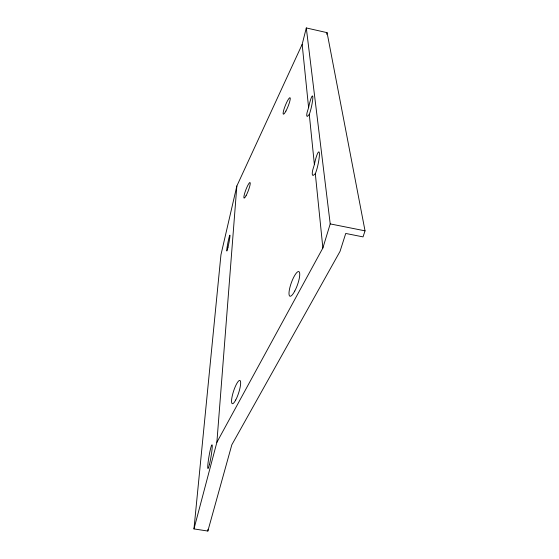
<?xml version="1.0" encoding="UTF-8"?>
<svg xmlns="http://www.w3.org/2000/svg" width="559" height="559" viewBox="0 0 559 559"><rect width="100%" height="100%" fill="white"/><g stroke="black" fill="none" stroke-linecap="round" stroke-linejoin="round"><path stroke-width="0.84" d="M193.966 528.919L216.878 442.316L236.848 185.993L302.16 44.385L306.297 27.95L327.071 32.653L365.034 230.846L363.029 236.89L345.735 233.452L340.04 251.361L231.824 444.796L207.85 531.05L193.966 528.919L220.952 254.806L236.848 185.993M207.85 531.05L207.99 529.317M326.638 34.288L327.071 32.653M216.878 442.316L322.871 247.993L330.215 223.9L306.297 27.95M314.382 164.542L312.705 170.118A11.949 2.634 -68.2 0 0 313.215 175.428L315.311 173.681A12.123 1.789 -78.1 0 0 319.021 159.035A12.123 1.789 -78.1 0 0 318.323 152.209A12.123 1.789 -78.1 0 0 314.382 164.542L309.288 114.455A10.565 1.321 -77.7 0 0 312.453 101.479A10.565 1.321 -77.7 0 0 311.936 96.386A10.565 1.321 -77.7 0 0 308.596 107.635L307.136 112.366A10.411 1.95 -67.8 0 0 307.513 116.328L309.288 114.455M330.215 223.9L365.034 230.846M302.16 44.385L308.596 107.635M315.311 173.681L322.871 247.993M209.415 464.557A11.97 1.02 -80.3 0 0 212.168 445.118A11.97 1.02 -80.3 0 0 208.381 460.281A11.97 1.02 -80.3 0 0 209.415 464.557M228.002 247.218A8.119 0.517 -79 0 0 229.896 235.129A8.119 0.517 -79 0 0 227.143 246.945A8.119 0.517 -79 0 0 228.002 247.218M285.928 111.038A8.902 1.439 -68.1 0 0 290.086 97.762A8.902 1.439 -68.1 0 0 284.042 109.082A8.902 1.439 -68.1 0 0 285.928 111.038M246.065 195.692A8.301 1.293 -69.2 0 0 250.18 182.758A8.301 1.293 -69.2 0 0 244.933 192.457A8.301 1.293 -69.2 0 0 246.065 195.692M294.768 291.043A13.095 3.235 -70.2 0 0 298.827 271.583A13.095 3.235 -70.2 0 0 289.527 289.066A13.095 3.235 -70.2 0 0 294.768 291.043M235.73 399.978A12.214 2.683 -72 0 0 240.223 380.707A12.214 2.683 -72 0 0 232.355 395.479A12.214 2.683 -72 0 0 235.73 399.978"/></g></svg>
